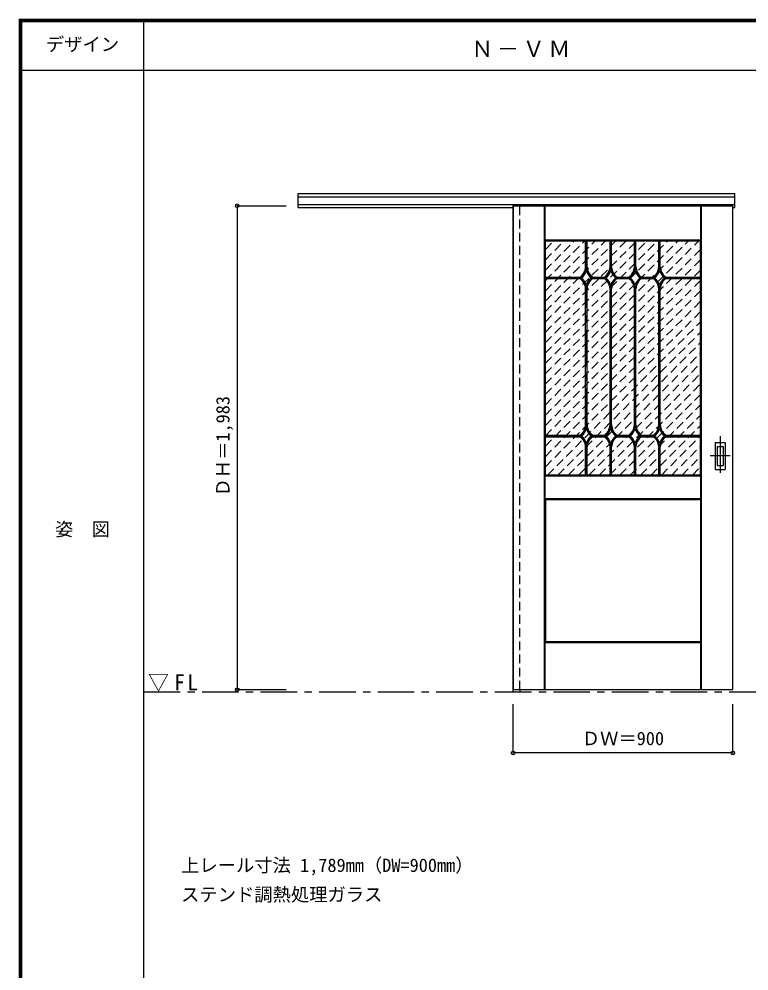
# Model space of a CAD drawing. Units: millimetres, scale not verified. Extents: x -6000 to 5700, y -4307 to 4260.
# Drawn here: x -6000 to -3008, y 274 to 4175 of the extents above; entities that cross this region are included whole.
import ezdxf
from ezdxf.enums import TextEntityAlignment as Align

# ---------------------------------------------------------------- set-up
doc = ezdxf.new("R2010")
doc.units = ezdxf.units.MM
doc.header["$LTSCALE"] = 30
doc.header["$PDMODE"] = 32
doc.header["$PDSIZE"] = 15
doc.linetypes.add('CHAIN1', pattern=[8, 5, -1, 1, -1])
doc.linetypes.add('DASHED1', pattern=[1.8, 1.2, -0.6])
for name, color, linetype in [('0-1_通り芯', 4, 'CHAIN1'), ('0-2_扉', 3, 'Continuous'), ('0-3_仕上げ', 4, 'Continuous'), ('0-4_枠', 3, 'Continuous'), ('0-6_引手', 3, 'Continuous'), ('0-A_文字', 7, 'Continuous'), ('0-B_寸法', 4, 'Continuous'), ('0-C_ハッチ', 4, 'DASHED1'), ('F-1_枠', 6, 'Continuous'), ('F-A_文字', 7, 'Continuous')]:
    doc.layers.add(name, color=color, linetype=linetype)
doc.styles.add('ＭＳ ゴシック', font='')
doc.styles.get('ＭＳ ゴシック').set_extended_font_data('MS Gothic')

msp = doc.modelspace()

# ---------------------------------------------------------------- linework, layer by layer
at = {"layer": '0-1_通り芯'}
for p, q in [((-3125.75, 2465.5), (-3125.75, 2303.5)), ((-3084.75, 2384.5), (-3166.75, 2384.5))]:
    msp.add_line(p, q, dxfattribs=at)
at = {"layer": '0-1_通り芯', "color": 7}
msp.add_line((-5490, 1418), (3233.5, 1418), dxfattribs=at)
at = {"layer": '0-2_扉', "color": 4, "linetype": 'DASHED1'}
msp.add_line((-3974.75, 3410), (-3974.75, 3406), dxfattribs=at)
at = {"layer": '0-2_扉'}
for q in [(-3974.75, 1427), (-3074.75, 3410)]:
    msp.add_line((-3974.75, 3410), q, dxfattribs=at)
msp.add_lwpolyline([(-3974.75, 1427), (-3074.75, 1427), (-3074.75, 3410)], dxfattribs=at)
at = {"layer": '0-3_仕上げ', "color": 7}
for p, q in [((-3846.75, 1427), (-3846.75, 3410)), ((-3845.25, 3267), (-3845.25, 3410)), ((-3843.75, 3268.5), (-3843.75, 3410)), ((-3205.75, 3268.5), (-3205.75, 3410)), ((-3204.25, 3267), (-3204.25, 3410)), ((-3202.75, 1427), (-3202.75, 3410)), ((-3843.75, 3268.5), (-3845.25, 3267)), ((-3842.75, 3264.5), (-3845.25, 3267)), ((-3205.75, 3268.5), (-3843.75, 3268.5)), ((-3845.25, 2209), (-3845.25, 2304)), ((-3843.75, 2210.5), (-3843.75, 2302.5)), ((-3205.75, 2302.5), (-3843.75, 2302.5)), ((-3206.75, 2306.5), (-3204.25, 2304)), ((-3205.75, 2302.5), (-3204.25, 2304)), ((-3205.75, 2210.5), (-3205.75, 2302.5)), ((-3204.25, 2209), (-3204.25, 2304)), ((-3843.75, 2210.5), (-3845.25, 2209)), ((-3842.75, 2206.5), (-3845.25, 2209)), ((-3843.75, 2210.5), (-3205.75, 2210.5)), ((-3845.25, 1620), (-3842.75, 1622.5)), ((-3845.25, 1427), (-3845.25, 1620)), ((-3843.75, 1618.5), (-3845.25, 1620)), ((-3843.75, 1427), (-3843.75, 1618.5)), ((-3205.75, 1618.5), (-3843.75, 1618.5)), ((-3206.75, 1622.5), (-3204.25, 1620)), ((-3205.75, 1618.5), (-3204.25, 1620)), ((-3205.75, 1427), (-3205.75, 1618.5)), ((-3204.25, 1427), (-3204.25, 1620))]:
    msp.add_line(p, q, dxfattribs=at)
at = {"layer": '0-3_仕上げ', "color": 3}
for p, q in [((-3842.75, 2306.5), (-3842.75, 3264.5)), ((-3206.75, 3264.5), (-3842.75, 3264.5)), ((-3206.75, 2306.5), (-3206.75, 3264.5)), ((-3206.75, 2306.5), (-3842.75, 2306.5)), ((-3842.75, 2206.5), (-3842.75, 1622.5)), ((-3842.75, 2206.5), (-3206.75, 2206.5)), ((-3206.75, 2206.5), (-3206.75, 1622.5)), ((-3206.75, 1622.5), (-3842.75, 1622.5))]:
    msp.add_line(p, q, dxfattribs=at)
at = {"layer": '0-3_仕上げ'}
for p, q in [((-3677.75, 3159.69), (-3677.75, 3264.5)), ((-3671.75, 3159.5), (-3671.75, 3264.5)), ((-3577.75, 3159.6), (-3577.75, 3264.5)), ((-3571.75, 3159.6), (-3571.75, 3264.5)), ((-3477.75, 3159.6), (-3477.75, 3264.5)), ((-3471.75, 3159.6), (-3471.75, 3264.5)), ((-3377.75, 3159.6), (-3377.75, 3264.5)), ((-3371.75, 3159.6), (-3371.75, 3264.5)), ((-3842.75, 3117.5), (-3700.73, 3117.5)), ((-3842.75, 3111.5), (-3700.73, 3111.5)), ((-3648.77, 3117.5), (-3600.73, 3117.5)), ((-3648.77, 3111.5), (-3600.73, 3111.5)), ((-3548.77, 3117.5), (-3500.73, 3117.5)), ((-3548.77, 3111.5), (-3500.73, 3111.5)), ((-3448.77, 3117.5), (-3400.73, 3117.5)), ((-3448.77, 3111.5), (-3400.73, 3111.5)), ((-3348.77, 3117.5), (-3206.75, 3117.5)), ((-3348.77, 3111.5), (-3206.75, 3111.5)), ((-3677.75, 2511.6), (-3677.75, 3069.4)), ((-3671.75, 2511.6), (-3671.75, 3069.4)), ((-3577.75, 2511.6), (-3577.75, 3069.4)), ((-3571.75, 2511.6), (-3571.75, 3069.4)), ((-3477.75, 2511.6), (-3477.75, 3069.4)), ((-3471.75, 2511.6), (-3471.75, 3069.4)), ((-3377.75, 2511.6), (-3377.75, 3069.4)), ((-3371.75, 2511.6), (-3371.75, 3069.4)), ((-3842.75, 2469.5), (-3700.73, 2469.5)), ((-3842.75, 2463.5), (-3700.73, 2463.5)), ((-3648.77, 2469.5), (-3600.73, 2469.5)), ((-3648.77, 2463.5), (-3600.73, 2463.5)), ((-3548.77, 2469.5), (-3500.73, 2469.5)), ((-3548.77, 2463.5), (-3500.73, 2463.5)), ((-3448.77, 2469.5), (-3400.73, 2469.5)), ((-3448.77, 2463.5), (-3400.73, 2463.5)), ((-3348.77, 2469.5), (-3206.75, 2469.5)), ((-3348.77, 2463.5), (-3206.75, 2463.5)), ((-3677.75, 2306.5), (-3677.75, 2421.4)), ((-3671.75, 2306.5), (-3671.75, 2421.4)), ((-3577.75, 2306.5), (-3577.75, 2421.4)), ((-3571.75, 2306.5), (-3571.75, 2421.4)), ((-3477.75, 2306.5), (-3477.75, 2421.4)), ((-3471.75, 2306.5), (-3471.75, 2421.4)), ((-3377.75, 2306.5), (-3377.75, 2421.4)), ((-3371.75, 2306.5), (-3371.75, 2421.4))]:
    msp.add_line(p, q, dxfattribs=at)
at = {"layer": '0-3_仕上げ', "linetype": 'CHAIN1'}
for p, q in [((-3674.75, 3159.5), (-3674.75, 3264.5)), ((-3574.75, 3159.5), (-3574.75, 3264.5)), ((-3474.75, 3159.5), (-3474.75, 3264.5)), ((-3374.75, 3159.5), (-3374.75, 3264.5)), ((-3842.75, 3114.5), (-3699.75, 3114.5)), ((-3649.75, 3114.5), (-3599.75, 3114.5)), ((-3549.75, 3114.5), (-3499.75, 3114.5)), ((-3449.75, 3114.5), (-3399.75, 3114.5)), ((-3349.75, 3114.5), (-3206.75, 3114.5)), ((-3674.75, 2511.5), (-3674.75, 3069.5)), ((-3574.75, 2511.5), (-3574.75, 3069.5)), ((-3474.75, 2511.5), (-3474.75, 3069.5)), ((-3374.75, 2511.5), (-3374.75, 3069.5)), ((-3842.75, 2466.5), (-3699.75, 2466.5)), ((-3649.75, 2466.5), (-3599.75, 2466.5)), ((-3549.75, 2466.5), (-3499.75, 2466.5)), ((-3449.75, 2466.5), (-3399.75, 2466.5)), ((-3349.75, 2466.5), (-3206.75, 2466.5)), ((-3674.75, 2306.5), (-3674.75, 2421.5)), ((-3574.75, 2306.5), (-3574.75, 2421.5)), ((-3474.75, 2306.5), (-3474.75, 2421.5)), ((-3374.75, 2306.5), (-3374.75, 2421.5))]:
    msp.add_line(p, q, dxfattribs=at)
at = {"layer": '0-3_仕上げ', "color": 7}
for points in [[(-3205.75, 3268.5), (-3204.25, 3267), (-3206.75, 3264.5)], [(-3843.75, 2302.5), (-3845.25, 2304), (-3842.75, 2306.5)], [(-3205.75, 2210.5), (-3204.25, 2209), (-3206.75, 2206.5)]]:
    msp.add_lwpolyline(points, dxfattribs=at)
at = {"layer": '0-3_仕上げ'}
for centre, radius, start, end in [((-3734.63, 3163.32), 57, 306.49767, 356.34853), ((-3614.87, 3163.32), 57, 183.65147, 233.50233), ((-3634.63, 3163.32), 57, 306.49767, 356.25364), ((-3514.87, 3163.32), 57, 183.65147, 233.50233), ((-3534.63, 3163.32), 57, 306.49767, 356.25364), ((-3414.87, 3163.32), 57, 183.65147, 233.50233), ((-3434.63, 3163.32), 57, 306.49767, 356.25364), ((-3314.87, 3163.32), 57, 183.65147, 233.50233), ((-3734.63, 3163.32), 63, 309.20041, 341.88743), ((-3614.87, 3163.32), 63, 198.11257, 230.79959), ((-3634.63, 3163.32), 63, 309.20041, 341.88743), ((-3514.87, 3163.32), 63, 198.11257, 230.79959), ((-3534.63, 3163.32), 63, 309.20041, 341.88743), ((-3414.87, 3163.32), 63, 198.11257, 230.79959), ((-3434.63, 3163.32), 63, 309.20041, 341.88743), ((-3314.87, 3163.32), 63, 198.11257, 230.79959), ((-3734.63, 3065.68), 57, 3.74636, 53.50233), ((-3734.63, 3065.68), 63, 18.11257, 50.79959), ((-3614.87, 3065.68), 63, 129.20041, 161.88743), ((-3614.87, 3065.68), 57, 126.49767, 176.25364), ((-3634.63, 3065.68), 57, 3.74636, 53.50233), ((-3634.63, 3065.68), 63, 18.11257, 50.79959), ((-3514.87, 3065.68), 63, 129.20041, 161.88743), ((-3514.87, 3065.68), 57, 126.49767, 176.25364), ((-3534.63, 3065.68), 57, 3.74636, 53.50233), ((-3534.63, 3065.68), 63, 18.11257, 50.79959), ((-3414.87, 3065.68), 63, 129.20041, 161.88743), ((-3414.87, 3065.68), 57, 126.49767, 176.25364), ((-3434.63, 3065.68), 57, 3.74636, 53.50233), ((-3434.63, 3065.68), 63, 18.11257, 50.79959), ((-3314.87, 3065.68), 63, 129.20041, 161.88743), ((-3314.87, 3065.68), 57, 126.49767, 176.25364), ((-3734.63, 2515.32), 57, 306.49767, 356.25364), ((-3614.87, 2515.32), 57, 183.74636, 233.50233), ((-3634.63, 2515.32), 57, 306.49767, 356.25364), ((-3514.87, 2515.32), 57, 183.74636, 233.50233), ((-3534.63, 2515.32), 57, 306.49767, 356.25364), ((-3414.87, 2515.32), 57, 183.74636, 233.50233), ((-3434.63, 2515.32), 57, 306.49767, 356.25364), ((-3314.87, 2515.32), 57, 183.74636, 233.50233), ((-3734.63, 2417.68), 57, 3.74636, 53.50233), ((-3734.63, 2515.32), 63, 309.20041, 341.88743), ((-3734.63, 2417.68), 63, 18.11257, 50.79959), ((-3614.87, 2515.32), 63, 198.11257, 230.79959), ((-3614.87, 2417.68), 63, 129.20041, 161.88743), ((-3614.87, 2417.68), 57, 126.49767, 176.25364), ((-3634.63, 2417.68), 57, 3.74636, 53.50233), ((-3634.63, 2515.32), 63, 309.20041, 341.88743), ((-3634.63, 2417.68), 63, 18.11257, 50.79959), ((-3514.87, 2515.32), 63, 198.11257, 230.79959), ((-3514.87, 2417.68), 63, 129.20041, 161.88743), ((-3514.87, 2417.68), 57, 126.49767, 176.25364), ((-3534.63, 2417.68), 57, 3.74636, 53.50233), ((-3534.63, 2515.32), 63, 309.20041, 341.88743), ((-3534.63, 2417.68), 63, 18.11257, 50.79959), ((-3414.87, 2515.32), 63, 198.11257, 230.79959), ((-3414.87, 2417.68), 63, 129.20041, 161.88743), ((-3414.87, 2417.68), 57, 126.49767, 176.25364), ((-3434.63, 2417.68), 57, 3.74636, 53.50233), ((-3434.63, 2515.32), 63, 309.20041, 341.88743), ((-3434.63, 2417.68), 63, 18.11257, 50.79959), ((-3314.87, 2515.32), 63, 198.11257, 230.79959), ((-3314.87, 2417.68), 63, 129.20041, 161.88743), ((-3314.87, 2417.68), 57, 126.49767, 176.25364)]:
    msp.add_arc(centre, radius, start, end, dxfattribs=at)
at = {"layer": '0-3_仕上げ', "linetype": 'CHAIN1'}
for centre, start, end in [((-3734.63, 3163.32), 305.54226, 356.34853), ((-3614.87, 3163.32), 183.65147, 234.45774), ((-3634.63, 3163.32), 305.54226, 356.34853), ((-3514.87, 3163.32), 183.65147, 234.45774), ((-3534.63, 3163.32), 305.54226, 356.34853), ((-3414.87, 3163.32), 183.65147, 234.45774), ((-3434.63, 3163.32), 305.54226, 356.34853), ((-3314.87, 3163.32), 183.65147, 234.45774), ((-3734.63, 3065.68), 3.65147, 54.45774), ((-3614.87, 3065.68), 125.54226, 176.34853), ((-3634.63, 3065.68), 3.65147, 54.45774), ((-3514.87, 3065.68), 125.54226, 176.34853), ((-3534.63, 3065.68), 3.65147, 54.45774), ((-3414.87, 3065.68), 125.54226, 176.34853), ((-3434.63, 3065.68), 3.65147, 54.45774), ((-3314.87, 3065.68), 125.54226, 176.34853), ((-3734.63, 2515.32), 305.54226, 356.34853), ((-3614.87, 2515.32), 183.65147, 234.45774), ((-3634.63, 2515.32), 305.54226, 356.34853), ((-3514.87, 2515.32), 183.65147, 234.45774), ((-3534.63, 2515.32), 305.54226, 356.34853), ((-3414.87, 2515.32), 183.65147, 234.45774), ((-3434.63, 2515.32), 305.54226, 356.34853), ((-3314.87, 2515.32), 183.65147, 234.45774), ((-3734.63, 2417.68), 3.65147, 54.45774), ((-3614.87, 2417.68), 125.54226, 176.34853), ((-3634.63, 2417.68), 3.65147, 54.45774), ((-3514.87, 2417.68), 125.54226, 176.34853), ((-3534.63, 2417.68), 3.65147, 54.45774), ((-3414.87, 2417.68), 125.54226, 176.34853), ((-3434.63, 2417.68), 3.65147, 54.45774), ((-3314.87, 2417.68), 125.54226, 176.34853)]:
    msp.add_arc(centre, 60, start, end, dxfattribs=at)
at = {"layer": '0-4_枠'}
for p, q in [((-4855.75, 3460), (-3066.75, 3460)), ((-4855.75, 3403), (-4855.75, 3460)), ((-4855.75, 3447), (-3066.75, 3447)), ((-3066.75, 3403), (-3066.75, 3460)), ((-4855.75, 3415), (-3066.75, 3415)), ((-4855.75, 3403), (-3974.75, 3403)), ((-3975.75, 3415), (-3975.75, 1418)), ((-3947.75, 3410), (-3947.75, 3415)), ((-3074.75, 3403), (-3066.75, 3403)), ((-3975.75, 1418), (-3947.75, 1418)), ((-3947.75, 1427), (-3947.75, 1418))]:
    msp.add_line(p, q, dxfattribs=at)
at = {"layer": '0-4_枠', "color": 4, "linetype": 'DASHED1'}
msp.add_line((-3947.75, 1427), (-3947.75, 3410), dxfattribs=at)
at = {"layer": '0-6_引手'}
for p, q in [((-3146.75, 2438), (-3146.75, 2331)), ((-3145.25, 2439.5), (-3106.25, 2439.5)), ((-3104.75, 2331), (-3104.75, 2438)), ((-3145.25, 2329.5), (-3106.25, 2329.5))]:
    msp.add_line(p, q, dxfattribs=at)
at = {"layer": '0-6_引手', "color": 7}
for p, q in [((-3138.25, 2422), (-3138.25, 2347)), ((-3136.75, 2423.5), (-3114.75, 2423.5)), ((-3113.25, 2347), (-3113.25, 2422)), ((-3136.75, 2345.5), (-3114.75, 2345.5))]:
    msp.add_line(p, q, dxfattribs=at)
at = {"layer": '0-6_引手'}
for centre, start, end in [((-3145.25, 2438), 90, 180), ((-3106.25, 2438), 0, 90), ((-3145.25, 2331), 180, 270), ((-3106.25, 2331), 270, 0)]:
    msp.add_arc(centre, 1.5, start, end, dxfattribs=at)
at = {"layer": '0-6_引手', "color": 7}
for centre, start, end in [((-3136.75, 2422), 90, 180), ((-3114.75, 2422), 0, 90), ((-3136.75, 2347), 180, 270), ((-3114.75, 2347), 270, 0)]:
    msp.add_arc(centre, 1.5, start, end, dxfattribs=at)
at = {"layer": '0-B_寸法'}
for p, q in [((-5105.75, 3410), (-5105.75, 1427)), ((-5105.75, 3410), (-4905.75, 3410)), ((-5105.75, 1427), (-4905.75, 1427)), ((-3974.75, 1168), (-3974.75, 1368)), ((-3074.75, 1168), (-3074.75, 1368)), ((-3074.75, 1168), (-3974.75, 1168))]:
    msp.add_line(p, q, dxfattribs=at)
at = {"layer": '0-B_寸法', "color": 7}
for p in [(-5105.75, 3410), (-5105.75, 1427), (-3974.75, 1168), (-3074.75, 1168)]:
    msp.add_point(p, dxfattribs=at)
at = {"layer": '0-C_ハッチ'}
for p, q in [((-3842.75, 2637.21), (-3215.46, 3264.5)), ((-3842.75, 2679.63), (-3257.88, 3264.5)), ((-3842.75, 2722.06), (-3300.31, 3264.5)), ((-3842.75, 2764.48), (-3342.73, 3264.5)), ((-3842.75, 2806.91), (-3385.16, 3264.5)), ((-3842.75, 2849.34), (-3427.59, 3264.5)), ((-3842.75, 2891.76), (-3470.01, 3264.5)), ((-3842.75, 2934.19), (-3512.44, 3264.5)), ((-3842.75, 2976.62), (-3554.87, 3264.5)), ((-3842.75, 3019.04), (-3597.29, 3264.5)), ((-3842.75, 3061.47), (-3639.72, 3264.5)), ((-3842.75, 3103.9), (-3682.15, 3264.5)), ((-3842.75, 3146.32), (-3724.57, 3264.5)), ((-3842.75, 3188.75), (-3767, 3264.5)), ((-3842.75, 3231.18), (-3809.43, 3264.5)), ((-3842.75, 2594.78), (-3206.75, 3230.78)), ((-3842.75, 2552.35), (-3206.75, 3188.35)), ((-3842.75, 2509.93), (-3206.75, 3145.93)), ((-3842.75, 2467.5), (-3206.75, 3103.5)), ((-3842.75, 2425.07), (-3206.75, 3061.07)), ((-3842.75, 2382.65), (-3206.75, 3018.65)), ((-3842.75, 2340.22), (-3206.75, 2976.22)), ((-3834.04, 2306.5), (-3206.75, 2933.79)), ((-3791.62, 2306.5), (-3206.75, 2891.37)), ((-3749.19, 2306.5), (-3206.75, 2848.94)), ((-3706.77, 2306.5), (-3206.75, 2806.52)), ((-3664.34, 2306.5), (-3206.75, 2764.09)), ((-3621.91, 2306.5), (-3206.75, 2721.66)), ((-3579.49, 2306.5), (-3206.75, 2679.24)), ((-3537.06, 2306.5), (-3206.75, 2636.81)), ((-3494.63, 2306.5), (-3206.75, 2594.38)), ((-3452.21, 2306.5), (-3206.75, 2551.96)), ((-3409.78, 2306.5), (-3206.75, 2509.53)), ((-3367.35, 2306.5), (-3206.75, 2467.1)), ((-3324.93, 2306.5), (-3206.75, 2424.68)), ((-3282.5, 2306.5), (-3206.75, 2382.25)), ((-3240.07, 2306.5), (-3206.75, 2339.82))]:
    msp.add_line(p, q, dxfattribs=at)
at = {"layer": 'F-1_枠'}
for p, q in [((-6000, 4175), (5700, 4175)), ((-6000, 4175), (-6000, -4205)), ((-5995, 4175), (-5995, -4205)), ((-5990, 4175), (-5990, -4205)), ((-5490, 4175), (-5490, -3790)), ((-6000, 4170), (5700, 4170)), ((-6000, 4165), (5700, 4165)), ((-6000, 3965), (5700, 3965))]:
    msp.add_line(p, q, dxfattribs=at)

# ---------------------------------------------------------------- texts
at = {"layer": '0-A_文字', "style": 'ＭＳ ゴシック'}
for s, p in [('上レール寸法 1,789mm（DW=900mm）', (-5335.75, 663.5)), ('ステンド調熱処理ガラス', (-5335.75, 543.5))]:
    msp.add_text(s, height=54.99, dxfattribs=at).set_placement(p, align=Align.BOTTOM_LEFT)
at = {"layer": '0-A_文字', "char_height": 65.98, "attachment_point": 7, "style": 'ＭＳ ゴシック'}
for s, insert in [('\\T1.17;Ｎ－ＶＭ', (-4146.25, 4020)), ('\\T1.26;\\W0.95;▽FL', (-5471.25, 1418))]:
    msp.add_mtext(s, dxfattribs=dict(at, insert=insert))
at = {"layer": '0-B_寸法', "color": 7, "style": 'ＭＳ ゴシック'}
msp.add_text('ＤＨ＝1,983', height=54.99, rotation=90, dxfattribs=at).set_placement((-5120.75, 2218.25), align=Align.BOTTOM_LEFT)
msp.add_text('ＤＷ＝900', height=54.99, dxfattribs=at).set_placement((-3693.5, 1183), align=Align.BOTTOM_LEFT)
at = {"layer": 'F-A_文字', "style": 'ＭＳ ゴシック'}
for s, p in [('デザイン', (-5890, 4027.5)), ('姿\u3000図', (-5852.5, 2040.25))]:
    msp.add_text(s, height=54.99, dxfattribs=at).set_placement(p, align=Align.BOTTOM_LEFT)

doc.saveas('drawing.dxf')
